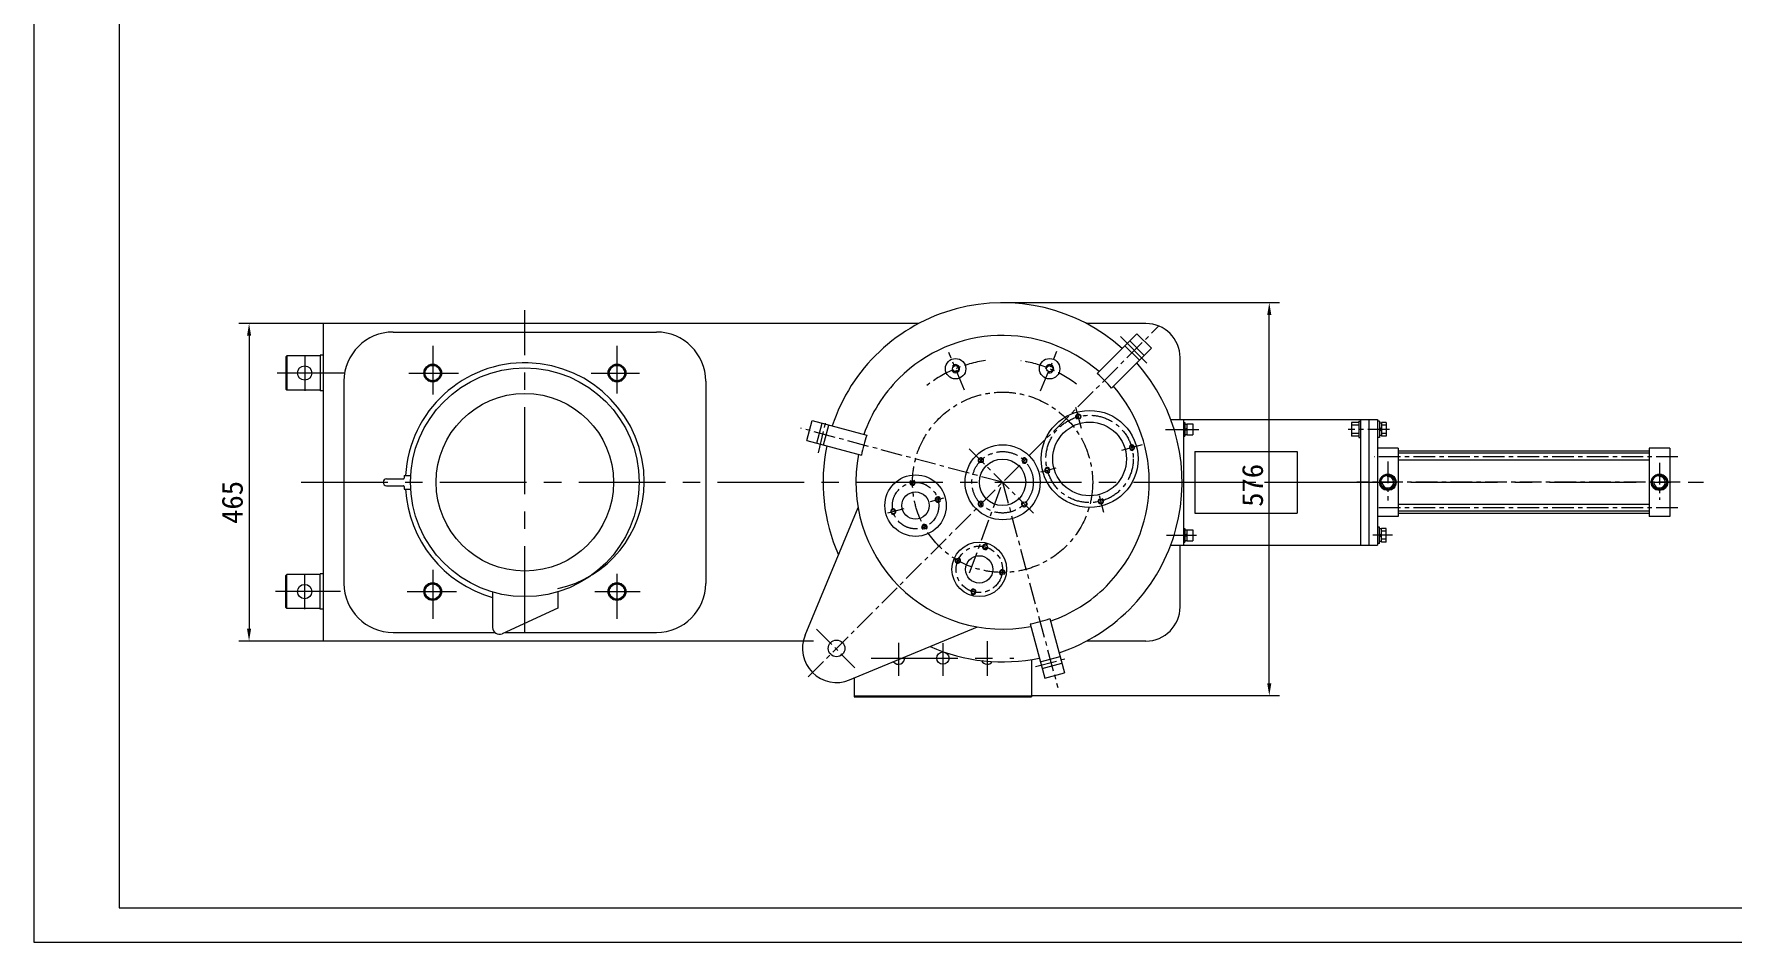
# Model space of a CAD drawing. Extents: x -3439 to 766, y -1856 to 1114.
# Drawn here: x -3439 to -951, y -1856 to -526 of the extents above; entities that cross this region are included whole.
import ezdxf

# ---------------------------------------------------------------- set-up
doc = ezdxf.new("R2010")
doc.units = 0
doc.linetypes.add('CENTER', pattern=[50.8, 31.75, -6.35, 6.35, -6.35])
doc.layers.get('0').update_dxf_attribs({"linetype": 'CONTINUOUS'})
doc.layers.get('DEFPOINTS').update_dxf_attribs({"linetype": 'CONTINUOUS'})
doc.layers.add('SMPEN_THICK', color=7, linetype='CONTINUOUS')
doc.styles.get("Standard").update_dxf_attribs({"font": '', "height": 30.8})
doc.styles.get('Standard').set_extended_font_data('SimSun')
doc.dimstyles.get("Standard").update_dxf_attribs({"dimscale": 5, "dimtxt": 4.5, "dimasz": 5.5, "dimexe": 4.25, "dimexo": 0.625, "dimgap": 2.2, "dimtad": 1, "dimdec": 4, "dimlfac": -1, "dimdsep": 46, "dimlunit": 6, "dimtxsty": 'Standard', "dimcen": 2.5, "dimclrd": 2, "dimclre": 2, "dimclrt": 2, "dimadec": 0, "dimazin": 0, "dimtfac": 1, "dimtdec": 4, "dimtmove": 0, "dimatfit": 3, "dimfxl": 1, "dimtolj": 1, "dimtzin": 0, "dimarcsym": 0})

# ---------------------------------------------------------------- blocks, each defined once
blk = doc.blocks.new('*D6')
at = {"color": 2, "lineweight": -2, "transparency": 16777216}
for p, q in [((-3015.1, -949.8), (-3139.2, -949.8)), ((-3124.2, -967.8), (-3124.2, -1396.8)), ((-3015.1, -1414.8), (-3139.2, -1414.8))]:
    blk.add_line(p, q, dxfattribs=at)
at = {"color": 2, "transparency": 16777216}
for points in [[(-3127.2, -967.8), (-3121.2, -967.8), (-3124.2, -949.8)], [(-3127.2, -1396.8), (-3121.2, -1396.8), (-3124.2, -1414.8)]]:
    blk.add_solid(points, dxfattribs=at)
at = {"layer": 'DEFPOINTS', "color": 0, "transparency": 16777216}
for p in [(-3015.1, -949.8), (-3124.2, -1414.8), (-3015.1, -1414.8)]:
    blk.add_point(p, dxfattribs=at)
at = {"color": 2, "transparency": 16777216, "insert": (-3148.6, -1211.8), "char_height": 30.8, "attachment_point": 5, "rotation": 90}
blk.add_mtext('\\A1;465', dxfattribs=at)
blk = doc.blocks.new('*D7')
at = {"color": 2, "lineweight": -2, "transparency": 16777216}
for p, q in [((-2020.1, -919.3), (-1614.4, -919.3)), ((-1629.4, -1476.8), (-1629.4, -937.3)), ((-1977.6, -1494.8), (-1614.4, -1494.8))]:
    blk.add_line(p, q, dxfattribs=at)
at = {"color": 2, "transparency": 16777216}
for points in [[(-1632.4, -937.3), (-1626.4, -937.3), (-1629.4, -919.3)], [(-1632.4, -1476.8), (-1626.4, -1476.8), (-1629.4, -1494.8)]]:
    blk.add_solid(points, dxfattribs=at)
at = {"layer": 'DEFPOINTS', "color": 0, "transparency": 16777216}
for p in [(-2020.1, -919.3), (-1629.4, -919.3), (-1977.6, -1494.8)]:
    blk.add_point(p, dxfattribs=at)
at = {"color": 2, "transparency": 16777216, "insert": (-1653.8, -1186.8), "char_height": 30.8, "attachment_point": 5, "rotation": 90}
blk.add_mtext('\\A1;576', dxfattribs=at)

msp = doc.modelspace()

# ---------------------------------------------------------------- linework, layer by layer
at = {"color": 6}
for p, q in [((-3439.35322, 1114.40707), (-3439.35322, -1855.59293)), ((-3439.35322, -1855.59293), (765.64678, -1855.59293))]:
    msp.add_line(p, q, dxfattribs=at)
at = {"color": 4}
for p, q in [((-3314.35322, 1064.40707), (-3314.35322, -1805.59293)), ((-1881.63163, -1023.08133), (-1823.27138, -964.72109)), ((-1802.05818, -985.93429), (-1823.27138, -964.72109)), ((-1860.41842, -1044.29453), (-1802.05818, -985.93429)), ((-1819.73585, -1003.61196), (-1840.94905, -982.39875)), ((-1812.66478, -996.54089), (-1833.87798, -975.32769)), ((-3070.13329, -998.84282), (-3068.63329, -997.34282)), ((-3070.13329, -998.84282), (-3070.13329, -1045.84282)), ((-3020.13329, -997.34282), (-3068.63329, -997.34282)), ((-3068.63329, -997.34282), (-3068.63329, -1047.34282)), ((-3015.13329, -996.34282), (-3020.13329, -996.34282)), ((-3020.13329, -996.34282), (-3020.13329, -1048.34282)), ((-3070.13329, -1045.84282), (-3068.63329, -1047.34282)), ((-3020.13329, -1047.34282), (-3068.63329, -1047.34282)), ((-3015.13329, -1048.34282), (-3020.13329, -1048.34282)), ((-2306.72299, -1121.08048), (-2298.95842, -1092.10271)), ((-2298.95842, -1092.10271), (-2219.23082, -1113.46565)), ((-2292.2341, -1124.96277), (-2284.46953, -1095.98499)), ((-2282.57484, -1127.55096), (-2274.81027, -1098.57318)), ((-2306.72299, -1121.08048), (-2227.00742, -1142.4402)), ((-2309.572, -1406.45338), (-2231.96785, -1219.10039)), ((-3070.13329, -1318.84282), (-3068.63329, -1317.34282)), ((-3020.13329, -1317.34282), (-3068.63329, -1317.34282)), ((-3068.63329, -1367.34282), (-3068.63329, -1317.34282)), ((-3015.13329, -1316.34282), (-3020.13329, -1316.34282)), ((-3020.13329, -1368.34282), (-3020.13329, -1316.34282)), ((-3070.13329, -1365.84282), (-3070.13329, -1318.84282)), ((-3070.13329, -1365.84282), (-3068.63329, -1367.34282)), ((-3020.13329, -1367.34282), (-3068.63329, -1367.34282)), ((-3015.13329, -1368.34282), (-3020.13329, -1368.34282)), ((-1979.77729, -1389.67033), (-1958.41757, -1469.3859)), ((-1950.80274, -1381.89373), (-1929.4398, -1461.62133)), ((-2244.24385, -1471.78152), (-2056.89086, -1394.17738)), ((-1964.88805, -1445.23775), (-1935.91027, -1437.47318)), ((-1962.29986, -1454.89701), (-1933.32208, -1447.13244)), ((-1958.41757, -1469.3859), (-1929.4398, -1461.62133)), ((-3314.35322, -1805.59293), (715.64678, -1805.59293))]:
    msp.add_line(p, q, dxfattribs=at)
at = {"linetype": 'CENTER'}
for p, q in [((-2304.88344, -1467.09297), (-1791.02398, -953.23351)), ((-2075.92283, -1047.65495), (-2098.82517, -992.36381)), ((-1964.66219, -1048.42373), (-1940.61913, -990.37865)), ((-2289.8961, -1139.11482), (-2278.42497, -1089.65993)), ((-1904.54065, -1103.73161), (-1913.37332, -1070.76762)), ((-2020.13329, -1182.34282), (-2315.71616, -1103.14163)), ((-2069.07991, -1133.3962), (-1971.13441, -1231.3417)), ((-1815.42925, -1127.49253), (-1847.34615, -1136.04464)), ((-1942.32578, -1161.49436), (-1964.61263, -1167.4661)), ((-2068.40001, -1314.97664), (-2020.13329, -1182.34282)), ((-2020.13329, -1182.34282), (-2020.10292, -1182.26949)), ((-2020.13329, -1182.34282), (-1939.26865, -1482.81934)), ((-2106.49436, -1205.48319), (-2126.47857, -1210.83795)), ((-1871.60447, -1226.65108), (-1878.18223, -1202.10254)), ((-2164.86739, -1221.1242), (-2188.57929, -1227.47779)), ((-2292.95104, -1397.42875), (-2236.48373, -1453.89606)), ((-1972.03889, -1452.3302), (-1925.37335, -1439.8262))]:
    msp.add_line(p, q, dxfattribs=at)
for p, q in [((-1808.57412, -1007.70262), (-1847.55744, -968.71929)), ((-2172.63329, -1417.50979), (-2172.63329, -1465.97187)), ((-2107.63329, -1418.02253), (-2107.63329, -1465.97187)), ((-2042.63329, -1414.84282), (-2042.63329, -1465.97187))]:
    msp.add_line(p, q)
for centre in [(-3042.63329, -1022.34282), (-3042.63329, -1342.34282)]:
    msp.add_circle(centre, 10.5)
at = {"color": 4}
for centre, radius in [((-2089.01631, -1016.0445), 15), ((-2089.01631, -1016.0445), 4.5), ((-1951.25027, -1016.0445), 15), ((-1951.25027, -1016.0445), 4.5), ((-1892.63108, -1148.1787), 71), ((-1892.63108, -1148.1787), 54), ((-1909.1955, -1086.35945), 3), ((-2020.13329, -1182.34282), 55), ((-1830.81183, -1131.61428), 3), ((-2051.9531, -1150.52301), 3), ((-2020.13329, -1182.34282), 34), ((-1988.31349, -1150.52301), 3), ((-1954.45034, -1164.74312), 3), ((-2147.6355, -1216.50693), 45), ((-2152.13248, -1182.80564), 3), ((-2147.6355, -1216.50693), 20), ((-2114.79402, -1207.70708), 3), ((-2051.9531, -1214.16262), 3), ((-1988.31349, -1214.16262), 3), ((-1876.06666, -1209.99795), 3), ((-2180.47698, -1225.30678), 3), ((-2134.67935, -1247.9416), 3), ((-2054.29741, -1309.84502), 40), ((-2054.29741, -1309.84502), 20), ((-2045.49756, -1277.00355), 3), ((-2085.73207, -1296.88888), 3), ((-2020.59611, -1314.342), 3), ((-2063.09725, -1342.6865), 3), ((-2263.37803, -1425.58755), 12.25)]:
    msp.add_circle(centre, radius, dxfattribs=at)
at = {"linetype": 'CENTER'}
for centre, radius in [((-2020.13329, -1182.34282), 132), ((-1892.63108, -1148.1787), 64), ((-2020.13329, -1182.34282), 45), ((-2147.6355, -1216.50693), 34), ((-2054.29741, -1309.84502), 34)]:
    msp.add_circle(centre, radius, dxfattribs=at)
at = {"color": 4}
for centre, radius, start, end in [((-2020.13329, -1182.34282), 263, 48.19964052, 161.73040563), ((-2020.13329, -1182.34282), 215, 48.91499059, 135), ((-2020.13329, -1182.34282), 263, 288.33955311, 41.66044689), ((-2020.13329, -1182.34282), 215, 135, 160.99937004), ((-2019.84707, -1182.50997), 211, 40.92340167, 49.07659833), ((-2020.13329, -1182.34282), 215, 315, 40.91372171), ((-2019.84707, -1182.50997), 211, 160.89961312, 169.05281048), ((-2020.13329, -1182.34282), 263, 168.26959437, 203.81776806), ((-2020.13329, -1182.34282), 215, 169.00062996, 281.08500941), ((-2020.13329, -1182.34282), 215, 289.08627829, 315), ((-2019.84707, -1182.50997), 211, 280.94718952, 289.10038688), ((-2263.37803, -1425.58755), 50, 157.5, 292.5), ((-2020.13329, -1182.34282), 263, 246.18223194, 281.80035948)]:
    msp.add_arc(centre, radius, start, end, dxfattribs=at)
at = {"linetype": 'CENTER'}
for start, end in [(98.02400662, 128.15912622), (52.93025409, 81.50602928)]:
    msp.add_arc((-2020.13329, -1182.34282), 180, start, end, dxfattribs=at)
for centre, radius, start, end in [((-2089.01631, -1016.0445), 6, 193.40962919, 142.05424833), ((-1951.25027, -1016.0445), 6, 241.86185375, 177.21754914), ((-1909.1955, -1086.35945), 4, 310.81205821, 242.91523916), ((-1830.81183, -1131.61428), 4, 220.81205821, 152.91523916), ((-2051.9531, -1150.52301), 4, 310.81205821, 242.91523916), ((-1988.31349, -1150.52301), 4, 220.81205821, 152.91523916), ((-1954.45034, -1164.74312), 4, 40.81205821, 332.91523916), ((-2152.13248, -1182.80564), 4, 130.81205821, 62.91523916), ((-2114.79402, -1207.70708), 4, 40.81205821, 332.91523916), ((-2051.9531, -1214.16262), 4, 40.81205821, 332.91523916), ((-1988.31349, -1214.16262), 4, 130.81205821, 62.91523916), ((-1876.06666, -1209.99795), 4, 130.81205821, 62.91523916), ((-2180.47698, -1225.30678), 4, 220.81205821, 152.91523916), ((-2134.67935, -1247.9416), 4, 310.81205821, 242.91523916), ((-2085.73207, -1296.88888), 4, 130.81205821, 62.91523916), ((-2045.49756, -1277.00355), 4, 40.81205821, 332.91523916), ((-2020.59611, -1314.342), 4, 310.81205821, 242.91523916), ((-2063.09725, -1342.6865), 4, 220.81205821, 152.91523916)]:
    msp.add_arc(centre, radius, start, end)
at = {"layer": 'DEFPOINTS', "color": 0, "linetype": 'ByBlock'}
for p in [(-2575.91093, -1031.50513), (-1483.63329, -1090.34282), (-1483.63329, -1090.34282), (-1483.63329, -1090.34282), (-2720.13329, -1182.34282), (-2156.13248, -1182.80028), (-2148.13249, -1182.811), (-2263.38818, -1413.33755), (-2263.36788, -1437.83754)]:
    msp.add_point(p, dxfattribs=at)
at = {"layer": 'SMPEN_THICK', "linetype": 'CENTER', "ltscale": 4}
for p, q in [((-2720.13329, -1402.76806), (-2720.13329, -930.45896)), ((-2855.13329, -982.34282), (-2855.13329, -1053.81428)), ((-2585.13329, -982.34282), (-2585.13329, -1052.30345)), ((-3042.63329, -996.34282), (-3042.63329, -1048.34282)), ((-2985.40719, -1022.34282), (-3083.04144, -1022.34282)), ((-2890.0862, -1022.34282), (-2817.45941, -1022.34282)), ((-2622.82063, -1022.34282), (-2552.14883, -1022.34282)), ((-3047.6591, -1182.34282), (-993.42576, -1182.34282)), ((-3042.63329, -1368.34282), (-3042.63329, -1316.34282)), ((-2855.13329, -1310.36524), (-2855.13329, -1382.34282)), ((-2585.13329, -1316.61968), (-2585.13329, -1382.34282)), ((-2990.43865, -1342.34282), (-3085.54286, -1342.34282)), ((-2892.51978, -1342.34282), (-2820.18663, -1342.34282)), ((-2617.65983, -1342.34282), (-2551.17912, -1342.34282)), ((-2212.74438, -1439.84282), (-2003.52714, -1439.84282))]:
    msp.add_line(p, q, dxfattribs=at)
at = {"layer": 'SMPEN_THICK', "color": 4}
for p, q in [((-3015.13329, -1414.84282), (-3015.13329, -949.84282)), ((-2143.06722, -949.84282), (-3015.13329, -949.84282)), ((-2913.13329, -962.34282), (-2527.13329, -962.34282)), ((-1810.13329, -949.84282), (-1897.19937, -949.84282)), ((-1760.13329, -1090.34282), (-1760.13329, -999.84282)), ((-2985.13329, -1034.34282), (-2985.13329, -1330.34282)), ((-2455.13329, -1034.34282), (-2455.13329, -1330.34282)), ((-1773.74945, -1090.34282), (-1483.63329, -1090.34282)), ((-1755.02251, -1090.34282), (-1755.02251, -1274.34282)), ((-1498.13329, -1092.83674), (-1498.13329, -1116.83674)), ((-1498.13329, -1092.83674), (-1495.63329, -1092.83674)), ((-1495.63329, -1090.34282), (-1495.63329, -1259.84282)), ((-1483.63329, -1090.34282), (-1483.63329, -1274.34282)), ((-1483.63329, -1090.34282), (-1470.63329, -1090.34282)), ((-1470.63329, -1090.34282), (-1470.63329, -1274.34282)), ((-1468.13329, -1092.84282), (-1470.63329, -1092.84282)), ((-1468.13329, -1092.84282), (-1468.13329, -1116.84282)), ((-1755.02251, -1094.84282), (-1753.02251, -1094.84282)), ((-1755.02251, -1114.84282), (-1753.02251, -1114.84282)), ((-1753.02251, -1094.84282), (-1753.02251, -1114.84282)), ((-1753.02251, -1097.14282), (-1750.42251, -1097.14282)), ((-1753.02251, -1104.84282), (-1750.42251, -1103.20181)), ((-1753.02251, -1106.48382), (-1750.42251, -1104.84282)), ((-1753.02251, -1112.54282), (-1750.42251, -1112.54282)), ((-1750.42251, -1096.84282), (-1750.42251, -1112.84282)), ((-1750.42251, -1096.84282), (-1741.42251, -1096.84282)), ((-1750.42251, -1112.84282), (-1741.42251, -1112.84282)), ((-1741.42251, -1096.84282), (-1741.42251, -1112.84282)), ((-1508.92657, -1094.84282), (-1508.92657, -1114.84282)), ((-1498.12657, -1094.84282), (-1508.92657, -1094.84282)), ((-1498.12657, -1098.84282), (-1508.92657, -1098.84282)), ((-1498.12657, -1110.84282), (-1508.92657, -1110.84282)), ((-1498.12657, -1114.84282), (-1508.92657, -1114.84282)), ((-1498.13329, -1116.83674), (-1495.63329, -1116.83674)), ((-1468.13329, -1116.84282), (-1470.63329, -1116.84282)), ((-1465.03329, -1095.64282), (-1468.13329, -1095.64282)), ((-1465.03329, -1102.32493), (-1468.13329, -1105.3571)), ((-1465.03329, -1104.84282), (-1468.13329, -1107.87499)), ((-1465.03329, -1114.04282), (-1468.13329, -1114.04282)), ((-1465.03329, -1094.84282), (-1465.03329, -1114.84282)), ((-1458.03329, -1094.84282), (-1465.03329, -1094.84282)), ((-1458.03329, -1098.84282), (-1465.03329, -1098.84282)), ((-1458.03329, -1110.84282), (-1465.03329, -1110.84282)), ((-1458.03329, -1114.84282), (-1465.03329, -1114.84282)), ((-1458.03329, -1094.84282), (-1458.03329, -1114.84282)), ((-1738.63329, -1137.34282), (-1738.63329, -1227.34282)), ((-1738.63329, -1137.34282), (-1588.63329, -1137.34282)), ((-1588.63329, -1137.34282), (-1588.63329, -1227.34282)), ((-1440.63329, -1132.34282), (-1470.63329, -1132.34282)), ((-1440.63329, -1132.34282), (-1440.63329, -1232.34282)), ((-1072.63329, -1136.84282), (-1440.63329, -1136.84282)), ((-1072.63329, -1139.84282), (-1440.63329, -1139.84282)), ((-1072.63329, -1132.34282), (-1072.63329, -1232.34282)), ((-1042.63329, -1132.34282), (-1072.63329, -1132.34282)), ((-1042.63329, -1132.34282), (-1042.63329, -1232.34282)), ((-1072.63329, -1149.84282), (-1440.63329, -1149.84282)), ((-2927.63329, -1182.34282), (-2927.63329, -1182.34282)), ((-2922.63329, -1177.34282), (-2898.07652, -1177.34282)), ((-2922.63329, -1187.34282), (-2898.07652, -1187.34282)), ((-2897.07652, -1172.34282), (-2897.07652, -1176.34282)), ((-2897.07652, -1172.34282), (-2887.33452, -1172.34282)), ((-2897.07652, -1188.34282), (-2897.07652, -1192.34282)), ((-2897.07652, -1192.34282), (-2887.33452, -1192.34282)), ((-1072.63329, -1214.84282), (-1440.63329, -1214.84282)), ((-1738.63329, -1227.34282), (-1588.63329, -1227.34282)), ((-1440.63329, -1232.34282), (-1470.63329, -1232.34282)), ((-1072.63329, -1224.84282), (-1440.63329, -1224.84282)), ((-1072.63329, -1227.84282), (-1440.63329, -1227.84282)), ((-1042.63329, -1232.34282), (-1072.63329, -1232.34282)), ((-1755.02251, -1249.84282), (-1753.02251, -1249.84282)), ((-1753.02251, -1249.84282), (-1753.02251, -1269.84282)), ((-1753.02251, -1252.14282), (-1750.42251, -1252.14282)), ((-1753.02251, -1259.84282), (-1750.42251, -1258.00995)), ((-1753.02251, -1261.67568), (-1750.42251, -1259.84282)), ((-1753.02251, -1267.54282), (-1750.42251, -1267.54282)), ((-1750.42251, -1251.84282), (-1741.42251, -1251.84282)), ((-1750.42251, -1251.84282), (-1750.42251, -1267.84282)), ((-1750.42251, -1267.84282), (-1741.42251, -1267.84282)), ((-1741.42251, -1251.84282), (-1741.42251, -1267.84282)), ((-1495.63329, -1260.34282), (-1495.63329, -1274.34282)), ((-1468.13329, -1247.84282), (-1470.63329, -1247.84282)), ((-1468.13329, -1271.84282), (-1468.13329, -1247.84282)), ((-1465.03329, -1250.64282), (-1468.13329, -1250.64282)), ((-1465.03329, -1257.37243), (-1468.13329, -1260.28639)), ((-1465.03329, -1259.84282), (-1468.13329, -1262.75677)), ((-1458.03329, -1249.84282), (-1465.03329, -1249.84282)), ((-1465.03329, -1269.84282), (-1465.03329, -1249.84282)), ((-1458.03329, -1253.84282), (-1465.03329, -1253.84282)), ((-1458.03329, -1265.84282), (-1465.03329, -1265.84282)), ((-1458.03329, -1269.84282), (-1458.03329, -1249.84282)), ((-1773.74945, -1274.34282), (-1470.63329, -1274.34282)), ((-1760.13329, -1364.84282), (-1760.13329, -1274.34282)), ((-1755.02251, -1269.84282), (-1753.02251, -1269.84282)), ((-1468.13329, -1271.84282), (-1470.63329, -1271.84282)), ((-1465.03329, -1269.04282), (-1468.13329, -1269.04282)), ((-1458.03329, -1269.84282), (-1465.03329, -1269.84282)), ((-2767.38494, -1343.03983), (-2767.38494, -1394.94579)), ((-2671.90942, -1342.75076), (-2671.90942, -1366.87964)), ((-2671.90942, -1366.87964), (-2753.22854, -1404.04108)), ((-2297.27567, -1414.84282), (-3015.13329, -1414.84282)), ((-2913.13329, -1402.34282), (-2764.11427, -1402.34282)), ((-2749.51229, -1402.34282), (-2527.13329, -1402.34282)), ((-1810.13329, -1414.84282), (-1897.19937, -1414.84282)), ((-1977.63329, -1441.88616), (-1977.63329, -1496.34282)), ((-2237.63329, -1469.04334), (-2237.63329, -1496.34282)), ((-2237.63329, -1494.84282), (-1977.63329, -1494.84282)), ((-2237.63329, -1496.34282), (-1977.63329, -1496.34282))]:
    msp.add_line(p, q, dxfattribs=at)
at = {"layer": 'SMPEN_THICK', "linetype": 'CENTER', "ltscale": 2}
for p, q in [((-1781.56124, -1104.84282), (-1732.79765, -1104.84282)), ((-1814.36307, -1182.34282), (-1434.91628, -1182.34282)), ((-1779.7902, -1259.84282), (-1736.23363, -1259.84282))]:
    msp.add_line(p, q, dxfattribs=at)
at = {"layer": 'SMPEN_THICK', "linetype": 'CENTER'}
for p, q in [((-1453.08558, -1104.84282), (-1513.85722, -1104.84282)), ((-1030.65905, -1144.84282), (-1475.48876, -1144.84282)), ((-1455.63329, -1151.89531), (-1455.63329, -1208.91591)), ((-1057.63329, -1153.70549), (-1057.63329, -1208.01081)), ((-1027.23819, -1182.34282), (-1500.93486, -1182.34282)), ((-1030.75863, -1219.84282), (-1473.51256, -1219.84282)), ((-1448.97909, -1259.84282), (-1477.46228, -1259.84282))]:
    msp.add_line(p, q, dxfattribs=at)
at = {"layer": 'SMPEN_THICK', "color": 4}
for points in [[(-2861.63329, -1011.08449), (-2868.13329, -1022.34282), (-2861.63329, -1033.60115), (-2848.63329, -1033.60115), (-2842.13329, -1022.34282), (-2848.63329, -1011.08449)], [(-2591.63329, -1011.08449), (-2598.13329, -1022.34282), (-2591.63329, -1033.60115), (-2578.63329, -1033.60115), (-2572.13329, -1022.34282), (-2578.63329, -1011.08449)], [(-1461.63329, -1171.95051), (-1467.63329, -1182.34282), (-1461.63329, -1192.73512), (-1449.63329, -1192.73512), (-1443.63329, -1182.34282), (-1449.63329, -1171.95051)], [(-1063.63329, -1171.95051), (-1069.63329, -1182.34282), (-1063.63329, -1192.73512), (-1051.63329, -1192.73512), (-1045.63329, -1182.34282), (-1051.63329, -1171.95051)], [(-2861.63329, -1331.08449), (-2868.13329, -1342.34282), (-2861.63329, -1353.60115), (-2848.63329, -1353.60115), (-2842.13329, -1342.34282), (-2848.63329, -1331.08449)], [(-2591.63329, -1331.08449), (-2598.13329, -1342.34282), (-2591.63329, -1353.60115), (-2578.63329, -1353.60115), (-2572.13329, -1342.34282), (-2578.63329, -1331.08449)]]:
    msp.add_lwpolyline(points, close=True, dxfattribs=at)
for centre, radius in [((-2720.13329, -1182.34282), 167.5), ((-2855.13329, -1022.34282), 13), ((-2855.13329, -1022.34282), 11.25833), ((-2585.13329, -1022.34282), 13), ((-2585.13329, -1022.34282), 11.25833), ((-2720.13329, -1182.34282), 130), ((-1455.63329, -1182.34282), 12), ((-1455.63329, -1182.34282), 10.3923), ((-1057.63329, -1182.34282), 12), ((-1057.63329, -1182.34282), 10.3923), ((-2855.13329, -1342.34282), 13), ((-2855.13329, -1342.34282), 11.25833), ((-2585.13329, -1342.34282), 13), ((-2585.13329, -1342.34282), 11.25833), ((-2107.63329, -1439.84282), 9)]:
    msp.add_circle(centre, radius, dxfattribs=at)
for centre, radius, start, end in [((-2913.13329, -1034.34282), 72, 90, 180), ((-2527.13329, -1034.34282), 72, 0, 90), ((-1810.13329, -999.84282), 50, 0, 90), ((-2720.13329, -1182.34282), 175, 0, 176.72417104), ((-2922.63329, -1182.34282), 5, 90, 180), ((-2922.63329, -1182.34282), 5, 180, 270), ((-2898.07652, -1176.34282), 1, 270, 0), ((-2898.07652, -1188.34282), 1, 0, 90), ((-2720.13329, -1182.34282), 175, 183.27582896, 254.33517401), ((-2705.7656, -1181.03794), 160.63761, 282.16696705, 359.53457684), ((-2913.13329, -1330.34282), 72, 180, 270), ((-2527.13329, -1330.34282), 72, 270, 0), ((-1810.13329, -1364.84282), 50, 270, 0), ((-2757.38494, -1394.94579), 10, 180, 294.55958811), ((-2172.63329, -1439.84282), 9, 216.01529629, 8.98470371), ((-2042.63329, -1439.84282), 9, 204.28605887, 325.72645316)]:
    msp.add_arc(centre, radius, start, end, dxfattribs=at)
at = {"layer": 'SMPEN_THICK'}
for centre in [(-1455.63329, -1182.34282), (-1057.63329, -1182.34282)]:
    msp.add_arc(centre, 8.3923, 171.19545086, 95.454, dxfattribs=at)

# ---------------------------------------------------------------- dimensions: what is measured, and where the dimension line sits
dim = msp.add_linear_dim(base=(-1629.37504, -919.34282), p1=(-1977.63329, -1494.84282), p2=(-2020.13329, -919.34282), angle=90, text='576', dimstyle='Standard', override={"dimscale": 6, "dimtxt": 3, "dimasz": 3, "dimexe": 2.5, "dimexo": 0, "dimgap": 1.5, "dimlfac": 1, "dimlunit": 2, "dimcen": 0.09, "dimtp": 0.2, "dimtfac": 0.66667, "dimatfit": 2, "dimtvp": 5, "dimtzin": 8})
dim.commit()
dim.dimension.update_dxf_attribs({"geometry": '*D7', "text_midpoint": (-1629.37504, -1186.84706), "dimtype": 160})
dim = msp.add_linear_dim(base=(-3124.24418, -1414.84282), p1=(-3015.13329, -949.84282), p2=(-3015.13329, -1414.84282), angle=90, dimstyle='Standard', override={"dimscale": 6, "dimtxt": 3, "dimasz": 3, "dimexe": 2.5, "dimexo": 0, "dimgap": 1.5, "dimlfac": 1, "dimlunit": 2, "dimcen": 0.09, "dimtp": 0.2, "dimtfac": 0.66667, "dimatfit": 2, "dimtvp": 5, "dimtzin": 8})
dim.commit()
dim.dimension.update_dxf_attribs({"geometry": '*D6', "text_midpoint": (-3124.24418, -1211.79365), "dimtype": 160})

doc.saveas('drawing.dxf')
